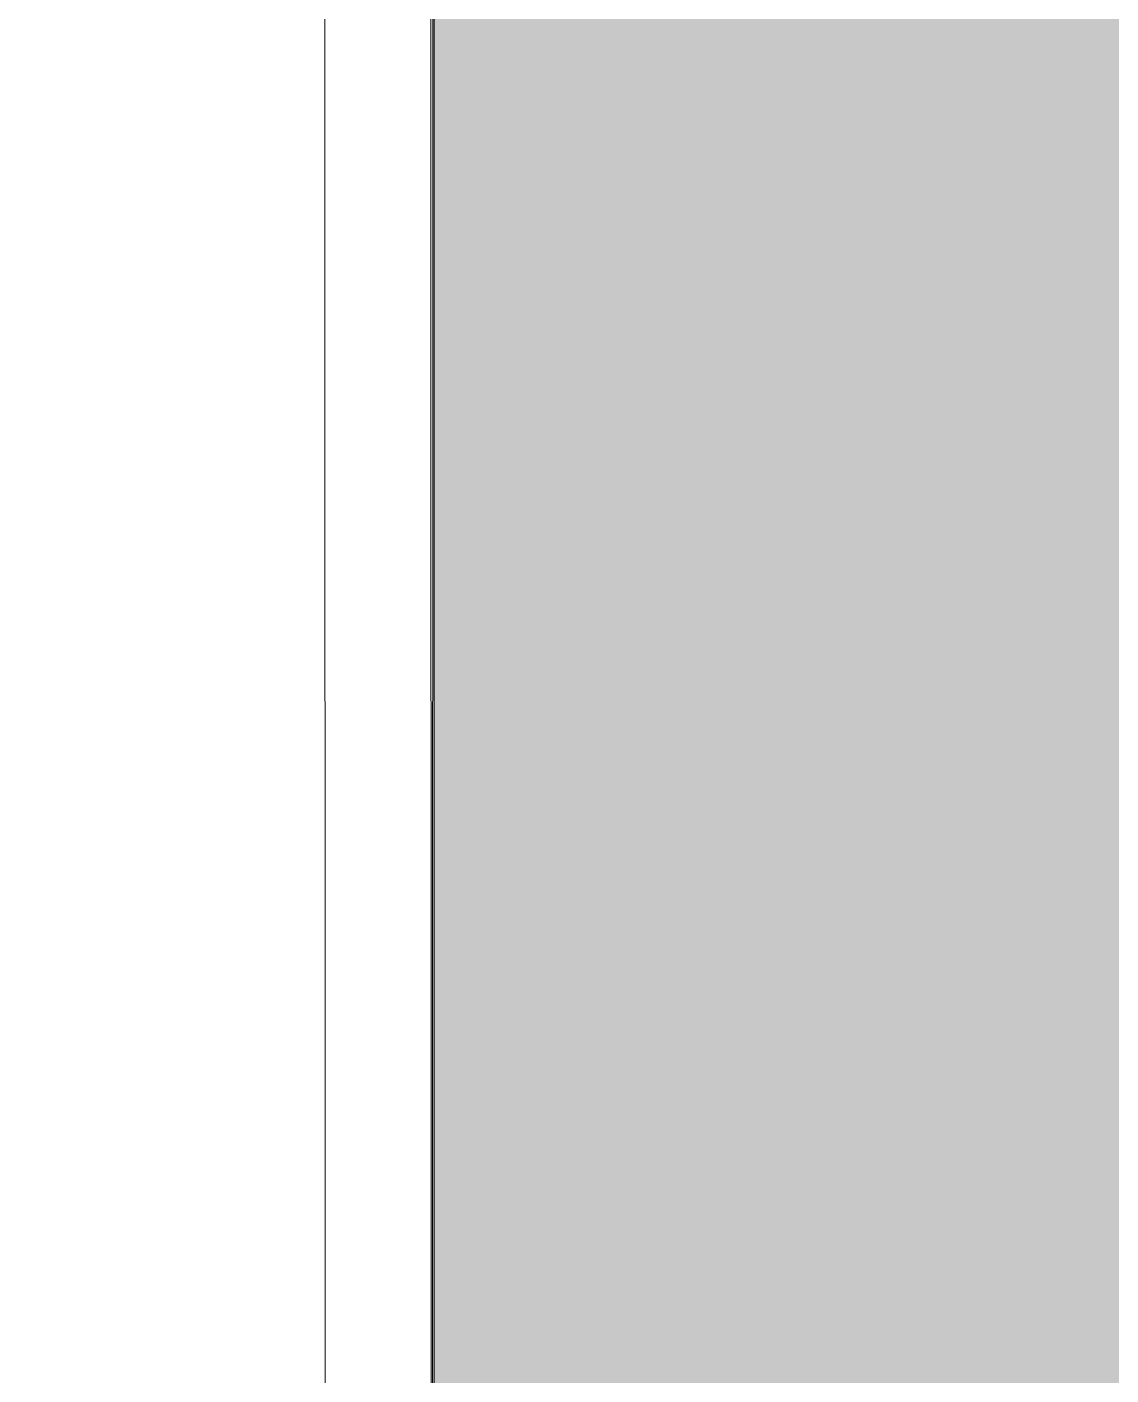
# Model space of a CAD drawing. Header units: millimetres. Extents: x -284281 to 1648660, y -821378 to -151356.
# Drawn here: x 370709 to 373780, y -261033 to -257215 of the extents above; entities that cross this region are included whole.
import ezdxf

# ---------------------------------------------------------------- set-up
doc = ezdxf.new("R2010")
doc.units = ezdxf.units.MM
doc.header["$MEASUREMENT"] = 0
doc.layers.add('Divers - Dessin général', color=7, linetype='Continuous')
doc.layers.add('TopoAlt', color=7, linetype='Continuous')

# ---------------------------------------------------------------- blocks, each defined once
blk = doc.blocks.new('Dalle_31_2', base_point=(360548, -295062.6))
at = {"linetype": 'Continuous', "lineweight": 0, "true_color": 0x6f6f6f}
h = blk.add_hatch(color=8, dxfattribs=at)
h.paths.add_polyline_path([(360548, -295062.6), (487920.3, -293826.9), (487920.3, -270902.7), (487462.6, -270902.7), (472885.8, -271040.8), (472885.8, -271062.3, 0.001346), (472885.8, -271073), (472896.7, -273095.2, -0.414214), (470907.5, -275106), (462184.1, -275106, -0.005189), (462131, -275116.1), (454147.5, -275196.2), (438770.5, -275253.2, -0.386553), (436572.6, -273475.4, -0.025189), (436562.2, -273329.3), (436569.5, -267730.3, -0.098562), (436800.2, -266943.7), (436817.2, -266951.5, -0.258849), (438655, -265605.8), (438652.7, -265587.3), (439337.1, -265587.3), (439337.1, -265687.3), (439337.1, -270687.3), (469237.1, -270687.3), (469237.1, -265687.3), (470907.5, -265687.3), (472605.1, -265687.3), (472605.1, -163737.6), (371862.6, -163737.6), (371862.6, -271040.6), (371883, -271040.6), (371883.2, -272000.5), (371882.7, -272000.5, -0.409427), (367883.2, -275935), (360548, -275935)])
h.paths.add_polyline_path([(377135.1, -260640), (373845.1, -260640), (373845.1, -248365), (373845.1, -243090), (373845.1, -242190), (377135.1, -242190)], flags=0)
h.paths.add_polyline_path([(380203, -193810.6), (380203, -171995.6), (431505.8, -171995.6), (464309.6, -171995.6), (464309.6, -262265.6), (464309.6, -262365.6), (438593.7, -262350.6), (437925.6, -262350.6), (436549.6, -262350.6), (436549.6, -189810.6), (412055.1, -189810.6), (412055.1, -201780.6), (412055.1, -204495.6), (415454.1, -204495.6), (415454.1, -208495.6), (415454.1, -218295.6), (405655.1, -218295.6), (405655.1, -222495.6), (415474.6, -222495.6), (415474.6, -260810.6), (380203, -260810.6), (380203, -230015.6)], flags=0)
h.paths.add_polyline_path([(381436.6, -269433.9, -0.090319), (381558.3, -268727.6, -0.201449), (382612.2, -267592.7, -0.104211), (383417.5, -267415.1), (384017.5, -267409.4, -0.104045), (384824.9, -267571.2, -0.238255), (385983.8, -268953.3, -0.055189), (386036.4, -269390.3), (386038.4, -269611.4), (386050.6, -270890.3), (385792.1, -271892.8, -0.267949), (384069.6, -272909.1), (383469.6, -272914.8, -0.193717), (382078.8, -272370.2, -0.070569), (381728.2, -271931.3, -0.131652), (381450.8, -270933.8)], flags=0)
h.paths.add_polyline_path([(392016.5, -273452.1), (392030, -267377.8, -0.380557), (394016.5, -265609.8), (394094.2, -265609.8), (394094.2, -270609.8), (409094.2, -270609.8), (409094.2, -265609.8), (414055.7, -265609.8, -0.414214), (415555.7, -267109.8), (415555.7, -273660.7, -0.345502), (413836.8, -275433.4), (394027.3, -275599, -0.415791), (392016.5, -273599)], flags=0)
h.paths.add_polyline_path([(424209.6, -271504.1, -0.134474), (423930.5, -270484.9), (423930.5, -268984.9, -0.414214), (425930.5, -266984.9), (426530.5, -266984.9, -0.414214), (428530.5, -268984.9), (428530.5, -270484.9, -0.12882), (428273.5, -271465.6, -0.270936), (426530.5, -272484.9), (425930.5, -272484.9, -0.26498)], flags=0)
at = {"color": 9, "linetype": 'Continuous', "lineweight": 5, "flags": 128}
blk.add_lwpolyline([(371862.6, -163737.6), (371862.6, -271040.6), (371883, -271040.6), (371883.2, -272000.5), (371882.7, -272000.5, -0.409427), (367883.2, -275935), (360548, -275935), (360548, -295062.6), (487920.3, -293826.9)], format="xyb", dxfattribs=at)
blk = doc.blocks.new('Dalle_46_2', base_point=(371875.3, -163719.5))
at = {"linetype": 'Continuous', "lineweight": 0, "true_color": 0x90b349}
blk.add_hatch(color=55, dxfattribs=at).paths.add_polyline_path([(371875.3, -163719.5), (371855.8, -271724.8), (373816.2, -271706.2), (373834.9, -165719.8), (470604.8, -165737.3), (470586.9, -265587.3), (472586.9, -265587.7), (472605.1, -163737.6)])
at = {"color": 7, "linetype": 'Continuous', "lineweight": 5, "flags": 128}
blk.add_lwpolyline([(371875.3, -163719.5), (371855.8, -271724.8), (373816.2, -271706.2), (373834.9, -165719.8), (470604.8, -165737.3), (470586.9, -265587.3), (472586.9, -265587.7), (472605.1, -163737.6)], close=True, dxfattribs=at)
blk = doc.blocks.new('Mur_226_2', base_point=(371555.9, -272027.6))
at = {"layer": 'TopoAlt', "color": 211, "linetype": 'Continuous', "lineweight": 5, "true_color": 0xfe55ff, "flags": 128}
for points in [[(371535.2, -163437.6), (371555.9, -272027.6)], [(371855.8, -271724.8), (371835.3, -163737.6)]]:
    blk.add_lwpolyline(points, dxfattribs=at)

msp = doc.modelspace()

# ---------------------------------------------------------------- linework, layer by layer
at = {"layer": 'Divers - Dessin général', "color": 14, "linetype": 'Continuous', "lineweight": 5, "true_color": 0x990000}
msp.add_lwpolyline([(472905.19537, -163437.63526), (472885.81291, -271067.6377), (371555.90712, -272027.63374), (371538.53709, -197317.63509), (371535.19488, -163437.63526)], close=True, dxfattribs=at)

# ---------------------------------------------------------------- block references
at = {"color": 7, "linetype": 'Continuous', "lineweight": 5}
msp.add_blockref('Dalle_46_2', (371875.26584, -163719.4954), dxfattribs=at)
at = {"color": 9, "linetype": 'Continuous', "lineweight": 5}
msp.add_blockref('Dalle_31_2', (360547.96118, -295062.57111), dxfattribs=at)
at = {"layer": 'TopoAlt', "color": 211, "lineweight": 5, "true_color": 0xfe55ff}
msp.add_blockref('Mur_226_2', (371555.90712, -272027.63374), dxfattribs=at)

doc.saveas('drawing.dxf')
